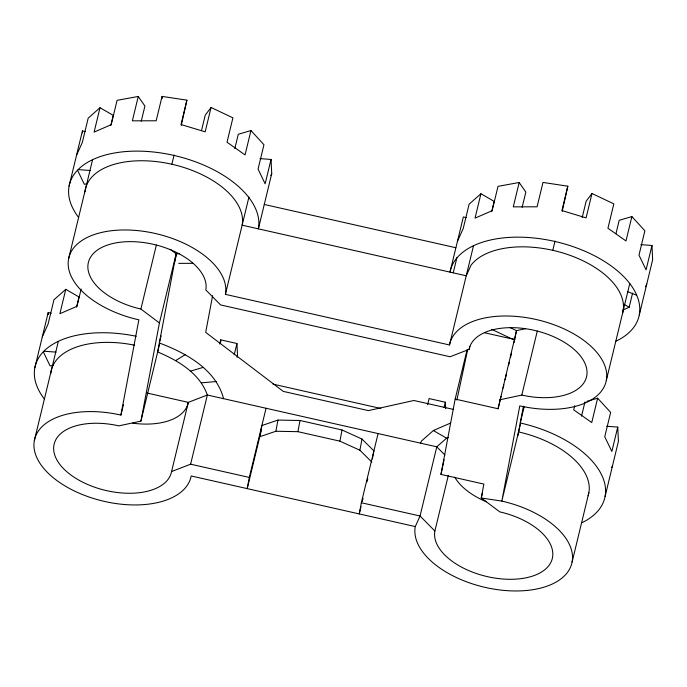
<?xml version="1.0" encoding="UTF-8"?>
<svg xmlns="http://www.w3.org/2000/svg" width="687" height="687" viewBox="0 0 687 687"><rect width="100%" height="100%" fill="white"/><g stroke="black" fill="none" stroke-linecap="round" stroke-linejoin="round"><path stroke-width="1.03" d="M58.283 341.602L34.35 440.556A80.413 43.916 13.6 0 1 120.903 415.068L138.851 319.841A80.413 43.916 13.6 0 1 68.571 258.939L92.513 159.985M110.779 125.523L113.235 115.364L100.01 107.722L94.119 132.093L111.191 124.69L117.091 100.319L138.259 96.463L132.359 120.835L156.172 120.775L162.063 96.403L186.898 100.165L181.282 125.36M261.524 429.444L247.208 488.62L249.312 477.439L190.617 464.189L171.578 471.54A60.31 32.933 13.6 0 1 106.665 490.655A60.31 32.933 13.6 0 1 53.955 444.978A60.31 32.933 13.6 0 1 118.868 425.863L140.921 421.122L159.427 322.95L176.164 253.769L170.264 249.347M212.609 295.702L205.696 332.371L283.284 391.401L368.361 410.611L413.892 400.487L453.652 409.469M277.96 420.075L261.867 425.554L259.755 436.734L275.856 431.256L277.96 420.075L300.013 420.496L342.032 429.985L361.997 439.053L373.908 450.861L372.38 458.993M275.856 431.256L297.909 431.676L300.013 420.496M371.804 462.042L359.894 450.234L339.928 441.166L342.032 429.985M359.894 450.234L361.997 439.053M378.09 433.566L361.353 502.747L359.249 513.928L361.01 506.663M361.353 502.747L420.049 516.006L434.88 531.008A60.31 32.933 13.6 0 0 487.581 576.685A60.31 32.933 13.6 0 0 552.503 557.569A60.31 32.933 13.6 0 0 499.793 511.892L481.261 497.981L483.871 484.086L440.968 474.399L455.163 399.07L467.151 349.503M455.163 399.07L498.075 408.756L516.495 330.636L525.512 328.695M517.826 435.841L523.4 406.249M491.703 211.553L494.159 201.394L480.934 193.751L475.043 218.123L492.115 210.72L498.015 186.349L519.174 182.493L513.283 206.864L537.088 206.804L542.988 182.433L567.823 186.194L562.206 211.381M440.968 474.399L444.103 459.74M456.881 400.049L467.641 349.786M69.069 186.091L82.423 130.925L85.463 131.612M34.848 367.7L48.193 312.542L51.242 313.229M76.549 307.132L79.005 296.982L65.789 289.33L59.889 313.701L76.97 306.308L81.143 289.038M141.23 121.273L144.914 106.038L138.259 96.463M186.898 100.165L181.007 124.536L205.164 131.844L211.064 107.473L232.91 117.838L227.011 142.209L245.053 154.918L250.953 130.547L238.277 134.283L234.834 148.495M85.016 191.819A80.413 43.882 13.6 0 1 85.308 189.758A80.413 43.951 13.6 0 1 171.87 164.236L174.103 155.039M159.427 322.95L140.887 309.038L156.37 245.027M120.903 415.068L123.402 404.737M201.549 130.393L205.233 115.158L211.064 107.473M174.472 262.717L176.198 255.607M161.067 335.891L159.35 342.993C185.816 352.895 216.01 369.391 223.593 398.675M140.921 421.122L159.676 343.612M171.578 471.54L188.315 402.367L207.354 395.008L436.786 446.825L444.944 455.077M629.773 283.491L606.329 380.383A80.413 43.916 13.6 0 0 536.058 319.481A80.413 43.916 13.6 0 0 449.496 344.968L225.405 294.354L248.943 197.066M190.617 464.189L207.354 395.008C199.565 373.058 178.019 360.52 157.658 351.942L176.164 253.769L179.273 253.761M219.694 344.007L220.699 339.842L236.938 343.509L237.504 355.291L237.015 357.326M259.961 158.611L271.047 159.453L265.148 183.824L258.063 169.114L263.954 144.742L250.953 130.547M271.047 159.453L271.726 173.674L258.381 228.84A97.065 53.011 13.6 0 0 146.683 151.432A97.065 53.011 13.6 0 0 78.61 217.435M234.207 354.801L236.938 343.509M249.312 477.439L266.049 408.258M362.264 501.476L363.019 498.358M367.03 481.759L367.785 478.641M453.265 272.73L456.958 257.47M427.632 404.729L429.117 398.572L445.356 402.23L445.665 408.662M449.496 344.968L473.437 246.015M444.094 407.434L445.356 402.23M140.887 309.038A60.31 32.933 13.6 0 1 88.176 263.361A60.31 32.933 13.6 0 1 153.098 244.254A60.31 32.933 13.6 0 1 205.799 289.931L220.63 304.934L450.062 356.751L469.101 349.391L469.848 346.291M434.88 531.008L448.371 475.249M522.154 207.302L525.838 192.068L519.174 182.493M498.075 408.756L501.072 396.365M503.064 388.103L503.82 385.012M505.065 379.842L506.568 373.651M508.56 365.39L509.316 362.289M510.561 357.128L511.557 352.998M514.056 342.676L516.495 330.636L509.823 327.467M482.506 492.819L481.261 497.981L501.828 501.098A80.413 43.916 13.6 0 1 572.108 562L588.845 492.819M567.823 186.194L561.923 210.565L586.088 217.873L591.988 193.502L613.834 203.867L607.935 228.239L625.977 240.948L631.877 216.577L619.202 220.312L616.007 233.511M552.795 250.3L555.027 241.06M499.758 399.808L521.811 395.068L537.294 331.057M524.181 406.721L520.248 422.969A97.065 53.011 13.6 0 1 598.918 469.994A97.065 53.011 13.6 0 1 582.344 522.515M520.308 424.729L501.828 501.098L519.776 405.871A80.413 43.916 13.6 0 0 606.329 380.383M582.224 217.444L586.157 201.188L591.988 193.502M574.693 405.785L573.714 409.847L591.756 422.565L597.647 398.194L586.93 401.354M581.537 416.142L584.972 401.921M622.516 310.163L629.163 307.287L632.598 293.066M640.885 244.641L651.972 245.482L646.072 269.854L638.987 255.143L644.878 230.772L631.877 216.577M639.305 314.869L652.65 259.703L651.972 245.482M606.664 426.258L617.742 427.099L611.851 451.471L604.758 436.76L610.657 412.389L597.647 398.194M605.084 496.486L618.429 441.32L617.742 427.099M76.523 155.296L82.294 142.535L88.185 118.155L100.01 107.722M42.293 336.905L48.064 324.144L53.964 299.772L65.789 289.33M270.858 175.597L271.726 173.674M457.448 241.326L463.21 228.556L469.109 204.185L480.934 193.751M420.547 443.158L421.543 440.968L433.368 430.526L450.44 423.123M572.108 562A80.413 43.916 13.6 0 1 485.554 587.479A80.413 43.916 13.6 0 1 415.274 526.577L420.049 516.006L436.786 446.825L446.584 438.177L448.474 437.361M645.522 286.814L646.759 284.083M611.705 467.512L612.529 465.692M175.76 360.529L185.335 354.612M190.703 371.057L203.378 367.33M86.425 184.047L84.295 184.228L77.648 170.436M53.26 365.561L50.065 365.845L43.427 352.053M201.48 382.822L216.388 381.525M178.732 263.361L193.227 263.327M78.215 169.595L90.306 170.513M43.985 351.212L56.076 352.13M466.387 217.642L463.339 216.955L449.994 272.121A97.065 53.011 13.6 0 1 583.108 250.463A97.065 53.011 13.6 0 1 615.646 341.345M264.28 204.468L455.893 247.741M484.455 332.723L514.803 339.576L510.664 338.322L491.66 329.313M272.979 384.127L380.881 408.49M147.044 393.041L188.315 402.367A60.31 32.933 13.6 0 1 132.685 423.158M297.909 431.676L339.928 441.166M415.274 526.577L191.184 475.971A80.413 43.916 13.6 0 1 104.63 501.458A80.413 43.916 13.6 0 1 34.35 440.556M627.643 291.717L636.222 295.015M623.873 304.221L629.163 307.287M433.368 430.526L446.584 438.177M162.063 96.403L162.579 98.327M220.699 339.842L220.802 341.989M82.423 130.925L82.517 132.952M48.193 312.542L48.296 314.569M622.594 313.229A80.413 43.916 13.6 0 0 623.066 311.211A80.413 43.882 13.6 0 0 562.945 253.005A80.413 43.882 13.6 0 0 471.016 265.208L466.233 275.788L242.142 225.173A80.413 43.951 13.6 0 0 171.87 164.236M518.565 431.925A80.413 43.899 13.6 0 1 588.072 495.842M44.38 399.053A97.065 53.011 13.6 0 1 50.383 345.836A97.065 53.011 13.6 0 1 136.249 336.278M50.786 373.436A80.413 43.951 13.6 0 1 134.575 345.192M469.101 349.391A60.31 32.933 13.6 0 1 534.022 330.275A60.31 32.933 13.6 0 1 586.724 375.952A60.31 32.933 13.6 0 1 521.811 395.068M68.571 258.939A80.413 43.916 13.6 0 1 155.133 233.451A80.413 43.916 13.6 0 1 225.405 294.354M486.259 501.742A60.31 32.933 13.6 0 1 454.717 477.079"/></g></svg>
